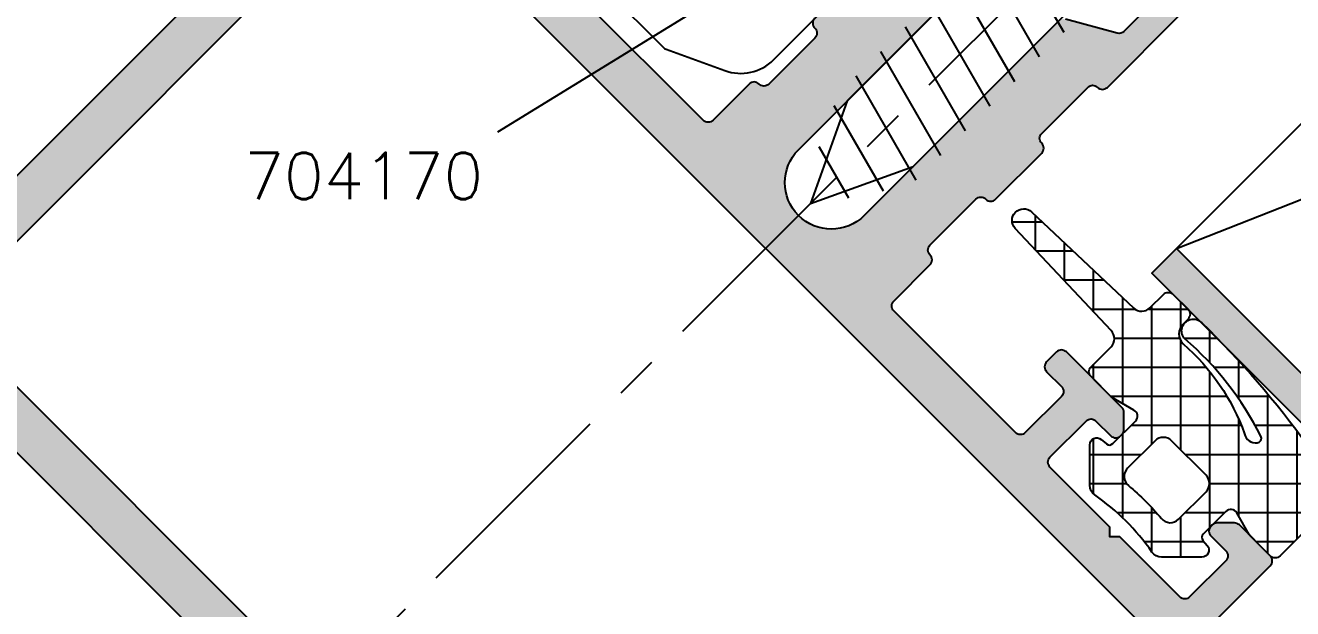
# Model space of a CAD drawing. Extents: x 0 to 4131, y -1600 to 527.
# Drawn here: x 45.3 to 99.8, y -515.4 to -490.3 of the extents above; entities that cross this region are included whole.
import ezdxf

# ---------------------------------------------------------------- set-up
doc = ezdxf.new("R2010")
doc.units = 0
doc.header["$LTSCALE"] = 7.5
doc.header["$MEASUREMENT"] = 0
doc.linetypes.add('CENTER', pattern=[2, 1.25, -0.25, 0.25, -0.25])
for name, color, linetype in [('ASSI', 1, 'CENTER'), ('FILL', 8, 'CONTINUOUS'), ('FINE', 7, 'CONTINUOUS'), ('GOMMA', 3, 'CONTINUOUS'), ('GROSSA', 4, 'CONTINUOUS'), ('QUOTE', 254, 'CONTINUOUS'), ('VITERIA', 40, 'CONTINUOUS')]:
    doc.layers.add(name, color=color, linetype=linetype)
doc.styles.get("Standard").update_dxf_attribs({"font": 'romans.shx'})

msp = doc.modelspace()

# ---------------------------------------------------------------- hatches: boundary and pattern name
at = {"layer": 'FILL'}
h = msp.add_hatch(color=253, dxfattribs=at)
edge = h.paths.add_edge_path()
edge.add_line((65.24085144415267, -479.5090093840696), (63.91450584742361, -478.1826637873405))
edge.add_arc((63.70237381306768, -478.3947958216964), 0.2999999999999743, 45.00000000000384, 135.0000000000115)
edge.add_line((63.49024177871169, -478.1826637873405), (39.66074325272504, -502.0121623133272))
edge.add_arc((40.36785003391158, -502.7192690945137), 0.999999999999998, 134.9999999999994, 224.9999999999994)
edge.add_line((39.66074325272504, -503.4263758757003), (73.60186874967926, -537.3675013726547))
edge.add_arc((74.30897553086581, -536.6603945914682), 1.000000000000008, 225, 315)
edge.add_line((75.01608231205236, -537.3675013726547), (98.84558083803913, -513.538002846668))
edge.add_arc((98.63344880368321, -513.325870812312), 0.2999999999999441, 314.9999999999981, 405.0000000000019)
edge.add_line((98.84558083803913, -513.1137387779561), (97.51923524131004, -511.787393181227))
edge.add_arc((97.30710320695397, -511.999525215583), 0.3000000000001552, 45, 89.99999999999457)
edge.add_line((97.307103206954, -511.6995252155829), (96.56568185071691, -511.6995252155829))
edge.add_arc((96.56568185071684, -511.9995252155829), 0.3000000000000682, 89.99999999998643, 134.9999999999904)
edge.add_line((96.35354981636087, -511.7873931812269), (96.29999642576755, -511.8409465718202))
edge.add_arc((96.51212846012349, -512.0530786061762), 0.3000000000000044, 134.9999999999943, 224.9999999999904)
edge.add_line((96.29999642576749, -512.2652106405321), (96.93639252883551, -512.9016067436))
edge.add_arc((96.72426049447957, -513.113738777956), 0.2999999999999642, -45.000000000013415, 44.999999999998124, ccw=False)
edge.add_line((96.93639252883546, -513.3258708123119), (95.380757610225, -514.8815057309223))
edge.add_arc((95.16862557586904, -514.6693736965665), 0.299999999999924, 225.0000000000019, 315.0000000000134, ccw=False)
edge.add_line((94.95649354151314, -514.8815057309224), (92.37444052567693, -512.2994527150863))
edge.add_line((92.37444052567693, -512.2994527150863), (91.95128972147026, -512.3005659795915))
edge.add_line((91.95128972147026, -512.3005659795915), (91.95240298597534, -511.8774151753847))
edge.add_line((91.95240298597534, -511.8774151753847), (89.37034997013936, -509.2953621595486))
edge.add_arc((89.58248200449526, -509.0832301251926), 0.3000000000000346, 135.0000000000115, 225.000000000023, ccw=False)
edge.add_line((89.37034997013924, -508.8710980908367), (90.92598488874981, -507.3154631722263))
edge.add_arc((91.1381169231058, -507.5275952065822), 0.3000000000000145, 45.00000000001148, 135.0000000000038, ccw=False)
edge.add_line((91.35024895746173, -507.3154631722263), (91.98664506052964, -507.9518592752943))
edge.add_arc((92.19877709488557, -507.7397272409382), 0.2999999999999944, 225.0000000000077, 315.0000000000077)
edge.add_line((92.41090912924156, -507.9518592752942), (92.46446251983483, -507.8983058847009))
edge.add_arc((92.25233048547874, -507.686173850345), 0.3000000000000647, 315.0000000000211, 360.0000000000163)
edge.add_line((92.55233048547879, -507.6861738503449), (92.55233048547879, -506.9447524941077))
edge.add_arc((92.25233048547868, -506.9447524941077), 0.3000000000001108, 359.9999999999946, 404.9999999999904)
edge.add_line((92.46446251983477, -506.7326204597517), (90.07745675132585, -504.3456146912429))
edge.add_arc((89.86532471696987, -504.5577467255987), 0.2999999999999944, 44.99999999999232, 135.0000000000077)
edge.add_line((89.65319268261388, -504.3456146912428), (89.22892861390218, -504.7698787599546))
edge.add_arc((89.44106064825816, -504.9820107943106), 0.3000000000000044, 135.0000000000019, 224.9999999999981)
edge.add_line((89.22892861390218, -505.1941428286665), (89.86532471697004, -505.8305389317344))
edge.add_arc((89.65319268261402, -506.0426709660904), 0.3000000000000748, -44.999999999984595, 45, ccw=False)
edge.add_line((89.8653247169701, -506.2548030004464), (88.30968979835953, -507.8104379190569))
edge.add_arc((88.09755776400355, -507.598305884701), 0.2999999999999843, 225.0000000000019, 315.00000000000574, ccw=False)
edge.add_line((87.88542572964761, -507.810437919057), (82.65283554886688, -502.5778477382764))
edge.add_arc((82.86496758322284, -502.3657157039204), 0.2999999999999542, 134.9999999999885, 224.9999999999923, ccw=False)
edge.add_line((82.65283554886693, -502.1535836695645), (84.20847046747744, -500.5979487509539))
edge.add_arc((83.99633843312154, -500.3858167165979), 0.2999999999999743, 314.9999999999885, 404.9999999999846)
edge.add_arc((84.4206025018335, -499.961552647886), 0.2999999999999843, 135.0000000000019, 225.0000000000019, ccw=False)
edge.add_line((84.20847046747755, -499.7494206135301), (86.18598249354883, -497.7719085874588))
edge.add_arc((86.39811452790481, -497.9840406218148), 0.3000000000000044, 45.000000000005684, 135.0000000000019, ccw=False)
edge.add_arc((86.82237859661674, -497.5597765531028), 0.2999999999999944, 224.9999999999923, 314.9999999999923)
edge.add_line((87.03451063097268, -497.7719085874588), (89.0144096182951, -495.7920096001365))
edge.add_arc((88.8022775839391, -495.5798775657805), 0.3000000000000245, 315.0000000000057, 405.0000000000096)
edge.add_arc((89.226541652651, -495.1556134970685), 0.2999999999999642, 134.999999999998, 224.9999999999981, ccw=False)
edge.add_line((89.01440961829505, -494.9434814627126), (90.99430860561742, -492.9635824753902))
edge.add_arc((91.20644063997337, -493.1757145097462), 0.2999999999999642, 45.000000000005684, 135.0000000000019, ccw=False)
edge.add_arc((91.63070470868522, -492.7514504410343), 0.2999999999999341, 224.9999999999962, 315.0000000000038)
edge.add_line((91.84283674304115, -492.9635824753902), (94.95649354151314, -489.8499256769186))
edge.add_arc((94.74436150715707, -489.6377936425626), 0.3000000000000949, 315.0000000000115, 405.0000000000154)
edge.add_line((94.95649354151303, -489.4256616082065), (94.12512269161451, -488.5942907583081))
edge.add_arc((93.91299065725866, -488.806422792664), 0.2999999999998738, 45.00000000000767, 90.00000000000541)
edge.add_line((93.91299065725863, -488.5064227926641), (93.17156930102132, -488.5064227926641))
edge.add_arc((93.17156930102146, -488.8064227926641), 0.2999999999999545, 90.00000000002714, 135.000000000023)
edge.add_line((92.95943726666545, -488.5942907583082), (92.90588387607218, -488.6478441489015))
edge.add_arc((93.11801591042807, -488.8599761832575), 0.2999999999999441, 134.9999999999904, 224.9999999999942)
edge.add_line((92.90588387607212, -489.0721082176133), (93.2594372666654, -489.4256616082066))
edge.add_arc((93.04730523230937, -489.6377936425625), 0.3000000000000245, -45.000000000001876, 44.999999999986585, ccw=False)
edge.add_line((93.25943726666534, -489.8499256769186), (92.55311586890511, -490.5562470746788))
edge.add_arc((92.34098383454916, -490.3441150403227), 0.3000000000000446, 254.999999999988, 314.9999999999866, ccw=False)
edge.add_line((92.26333812101834, -490.6338927882094), (90.03262797771751, -490.0361758067641))
edge.add_arc((89.95498226418687, -490.3259535546509), 0.2999999999999947, 75.00000000002213, 135.0000000000153)
edge.add_line((89.74285022983085, -490.113821520295), (81.38004334273145, -498.4766284073945))
edge.add_arc((79.96582978035835, -497.0624148450213), 2.000000000000016, 135, 315, ccw=False)
edge.add_line((78.55161621798524, -495.6482012826482), (86.9144231050847, -487.2853943955488))
edge.add_arc((86.70229107072863, -487.0732623611929), 0.3000000000000245, 315.0000000000211, 375.0000000000206)
edge.add_line((86.99206881861537, -486.995616647662), (86.39435183717009, -484.7649065043611))
edge.add_arc((86.68412958505681, -484.6872607908305), 0.2999999999999599, 134.9999999999808, 194.999999999974, ccw=False)
edge.add_line((86.47199755070093, -484.4751287564745), (87.17831894846111, -483.7688073587144))
edge.add_arc((87.3904509828171, -483.9809393930702), 0.2999999999999743, 45.00000000000381, 135.0000000000115, ccw=False)
edge.add_line((87.60258301717303, -483.7688073587143), (87.95613640776631, -484.1223607493076))
edge.add_arc((88.16826844212221, -483.9102287149516), 0.2999999999999542, 225.0000000000077, 315.0000000000077)
edge.add_line((88.38040047647817, -484.1223607493075), (88.4339538670715, -484.0688073587143))
edge.add_arc((88.22182183271566, -483.8566753243582), 0.2999999999999642, 314.9999999999712, 359.9999999999674)
edge.add_line((88.52182183271563, -483.8566753243583), (88.52182183271552, -483.115253968121))
edge.add_arc((88.22182183271562, -483.115253968121), 0.2999999999998977, 359.9999999999946, 404.9999999999885)
edge.add_line((88.43395386707155, -482.9031219337652), (87.60258301717303, -482.0717510838665))
edge.add_arc((87.39045098281719, -482.2838831182224), 0.299999999999914, 45.00000000001535, 135.0000000000307)
edge.add_line((87.17831894846117, -482.0717510838666), (84.06466214998946, -485.1854078823385))
edge.add_arc((84.27679418434538, -485.3975399166944), 0.2999999999999441, 134.9999999999981, 225.000000000002)
edge.add_arc((83.85253011563348, -485.8218039854063), 0.2999999999999642, -45.000000000005684, 44.99999999999039, ccw=False)
edge.add_line((84.0646621499894, -486.0339360197622), (82.08476316266709, -488.0138350070846))
edge.add_arc((81.87263112831113, -487.8017029727287), 0.2999999999999944, 225, 315, ccw=False)
edge.add_arc((81.44836705959919, -488.2259670414405), 0.2999999999999843, 44.99999999999424, 134.9999999999981)
edge.add_line((81.23623502524325, -488.0138350070846), (79.25633603792093, -489.9937339944071))
edge.add_arc((79.46846807227686, -490.205866028763), 0.2999999999999944, 134.9999999999923, 224.9999999999923)
edge.add_arc((79.04420400356493, -490.6301300974749), 0.2999999999999642, -44.999999999998124, 44.999999999998124, ccw=False)
edge.add_line((79.25633603792087, -490.8422621318308), (77.27882401184954, -492.8197741579021))
edge.add_arc((77.06669197749358, -492.6076421235462), 0.2999999999999542, 225.0000000000077, 315.0000000000077, ccw=False)
edge.add_arc((76.64242790878174, -493.0319061922581), 0.2999999999999341, 44.99999999999616, 135.0000000000038)
edge.add_line((76.43029587442581, -492.8197741579022), (74.87466095581513, -494.3754090765125))
edge.add_arc((74.66252892145914, -494.1632770421566), 0.3000000000000145, 225.0000000000115, 315.0000000000038, ccw=False)
edge.add_line((74.45039688710321, -494.3754090765126), (69.21780670632253, -489.1428188957319))
edge.add_arc((69.42993874067851, -488.9306868613759), 0.3000000000000245, 134.999999999998, 225.0000000000019, ccw=False)
edge.add_line((69.21780670632253, -488.7185548270199), (70.77344162493304, -487.1629199084095))
edge.add_arc((70.98557365928893, -487.3750519427655), 0.299999999999904, 44.999999999994316, 134.999999999998, ccw=False)
edge.add_line((71.19770569364485, -487.1629199084095), (71.83410179671293, -487.7993160114776))
edge.add_arc((72.04623383106883, -487.5871839771216), 0.2999999999999542, 225.0000000000077, 315.0000000000077)
edge.add_line((72.25836586542479, -487.7993160114776), (72.68262993413683, -487.3750519427657))
edge.add_arc((72.47049789978084, -487.1629199084097), 0.3000000000000346, 315, 405.0000000000038)
edge.add_line((72.68262993413683, -486.9507878740537), (70.29562416562786, -484.5637821055448))
edge.add_arc((70.08349213127181, -484.7759141399007), 0.3000000000000949, 44.99999999999616, 90)
edge.add_line((70.08349213127181, -484.4759141399006), (69.34207077503467, -484.4759141399006))
edge.add_arc((69.34207077503487, -484.7759141399006), 0.2999999999998977, 90.00000000003799, 135.0000000000346)
edge.add_line((69.12993874067885, -484.5637821055448), (69.07638535008553, -484.617335496138))
edge.add_arc((69.28851738444145, -484.829467530494), 0.2999999999999642, 134.9999999999943, 225.0000000000057)
edge.add_line((69.07638535008553, -485.04159956485), (69.71278145315327, -485.6779956679178))
edge.add_arc((69.50064941879727, -485.8901277022738), 0.3000000000000446, -44.999999999998124, 44.999999999998124, ccw=False)
edge.add_line((69.71278145315327, -486.1022597366298), (68.15714653454293, -487.6578946552403))
edge.add_arc((67.94501450018691, -487.4457626208844), 0.3000000000000346, 224.9999999999923, 315.0000000000077, ccw=False)
edge.add_line((67.7328824658309, -487.6578946552403), (65.15082944999497, -485.0758416394042))
edge.add_line((65.15082944999497, -485.0758416394043), (64.72767864578813, -485.0769549039094))
edge.add_line((64.72767864578813, -485.0769549039094), (64.72879191029315, -484.6538040997025))
edge.add_line((64.72879191029315, -484.6538040997025), (62.14673889445723, -482.0717510838666))
edge.add_arc((62.35887092881318, -481.8596190495107), 0.2999999999999642, 134.9999999999866, 224.9999999999981, ccw=False)
edge.add_line((62.14673889445729, -481.6474870151546), (63.70237381306768, -480.0918520965441))
edge.add_arc((63.91450584742365, -480.3039841309001), 0.2999999999999843, 45.000000000001876, 135.0000000000058, ccw=False)
edge.add_line((64.1266378817796, -480.0918520965441), (64.76303398484754, -480.7282481996121))
edge.add_arc((64.97516601920348, -480.5161161652562), 0.2999999999999642, 224.9999999999981, 315.0000000000096)
edge.add_line((65.18729805355946, -480.728248199612), (65.24085144415275, -480.6746948090188))
edge.add_arc((65.02871940979664, -480.4625627746628), 0.3000000000000848, 315.000000000025, 360.0000000000272)
edge.add_line((65.32871940979672, -480.4625627746627), (65.32871940979669, -479.7211414184255))
edge.add_arc((65.02871940979671, -479.7211414184255), 0.2999999999999829, 5.42814665636471e-12, 45)
edge = h.paths.add_edge_path(flags=16)
edge.add_arc((60.87394668832147, -484.0516500711889), 0.3000000000000346, 45, 135)
edge.add_line((60.66181465396548, -483.8395180368329), (41.99419563064063, -502.5071370601578))
edge.add_arc((42.2063276649966, -502.7192690945137), 0.2999999999999592, 135.0000000000086, 225.0000000000144)
edge.add_line((41.99419563064072, -502.9314011288697), (74.09684349650982, -535.034048994739))
edge.add_arc((74.30897553086574, -534.8219169603831), 0.2999999999999542, 225.0000000000038, 315.0000000000038)
edge.add_line((74.52110756522168, -535.034048994739), (93.1887265885467, -516.3664299714142))
edge.add_arc((92.97659455419077, -516.1542979370582), 0.2999999999999642, 314.9999999999981, 405.0000000000019)
edge.add_line((93.1887265885467, -515.9421659027023), (61.08607872267746, -483.8395180368329))
h = msp.add_hatch(dxfattribs=at)
h.set_pattern_fill('ANSI37', color=137, scale=10, angle=135, style=0)
h.set_pattern_definition([(180, (-5.878304635907295e-14, -640), (-2.220446049250313e-16, -1.25), []), (270, (-5.878304635907295e-14, -640), (1.25, -2.220446049250313e-16), [])])
h.paths.add_polyline_path([(92.98517319795332, -506.8435235167353, -0.4931454260313065), (93.04730523230938, -507.3154631722265), (91.94361472712224, -508.4191536774129), (91.57657730372574, -508.1111727108128, 0.6370702608069253), (91.08374102082036, -508.340986043749), (91.08374102082036, -510.0811958946272, 0.2448502030394329), (91.2971874239887, -510.4909361002977, -0.08777722502794469), (93.7609196007644, -512.9546682770734, 0.244850203039348), (94.17065980643468, -513.1681146802418), (95.91086965731307, -513.1681146802418, 0.637070260807445), (96.14068299024876, -512.6752783973359), (95.83270202364864, -512.3082409739393), (96.93639252883548, -511.2045504687526, -0.4931454260313073), (97.40833218432675, -511.2666825031085), (97.94839193082413, -512.2020934231649, 0.06554346281524528), (97.99606751760342, -512.2642254575209), (98.84558083803898, -513.1137387779563, 0.4142135623730951), (99.26984490675085, -513.1137387779563), (101.7888862481688, -510.5946974365385), (102.7175168816624, -510.3365853617008, 0.7195149494985378), (102.7373371194588, -509.9578380864077), (101.6083740829404, -509.512570992179), (100.4666120742175, -508.3708089834558, 0.03458326819184112), (96.93911361041268, -504.1362037384644), (95.83571692568432, -503.032807053736, 0.9233661372519668), (95.17776586822605, -503.7816531424484, -0.09779404551915023), (98.44337295144287, -507.9641696276691, -0.5226703353456913), (98.28824159322022, -508.2536388926836, -0.3865361286483606), (97.74166364580067, -507.8616966817096, 0.1265163381791476), (95.15712346400163, -504.043963673556, -0.4532215517831238), (95.09791489775029, -503.143533163226), (95.31004693210645, -502.9314011288701, 0.4142135623730916), (95.31004693210633, -502.5071370601581), (94.67365082903854, -501.8707409570902, 0.4142135623730671), (94.24938676032656, -501.8707409570903), (93.67300253843126, -502.4471251789857, -0.4052432957209562), (92.97692320420498, -502.4578189269375), (88.58150506387375, -498.3245133032055, 0.9697392325154721), (87.87473198169556, -499.0312863853836), (92.00803760542777, -503.426704525715, -0.4052432957209553), (91.99734385747576, -504.1227838599411), (91.13811692310554, -504.982010794311, 0.4142135623730882), (91.13811692310577, -505.4062748630229), (92.01555795568268, -506.2837158955999)])
h.paths.add_polyline_path([(94.60294015091978, -508.1639913096504), (96.0878643914113, -509.648915550142, -0.4142135623730276), (96.0878643914113, -510.3560223313284), (94.90161943062816, -511.542267292112, -0.4410091218321945), (94.16397082862116, -511.5088246145058, 0.04533686841581619), (92.74303108655624, -510.0878848724408, -0.4410091218320671), (92.70958840894997, -509.3502362704339), (93.89583336973323, -508.1639913096504, -0.4142135623730981)], flags=16)
msp.add_hatch(color=253, dxfattribs=at).paths.add_polyline_path([(115.574342395596, -520.650112180088), (115.5743423955959, -551.1603945914685), (114.0743423955959, -551.1603945914686), (114.074342395596, -521.2714325236476), (93.75441201349582, -500.9515021415475), (94.81507218527564, -499.8908419697677)])

# ---------------------------------------------------------------- linework, layer by layer
at = {"layer": 'ASSI'}
msp.add_line((52.35841474892032, -524.6698298764593), (120.2509776193145, -456.7772670060651), dxfattribs=at)
at = {"layer": 'FINE'}
for q in [(111.0785281525663, -483.6273860024771), (118.1495959644317, -490.6984538143425)]:
    msp.add_line((94.81507218527565, -499.8908419697677), q, dxfattribs=at)
msp.add_lwpolyline([(71.44726107661887, -487.4125229766675, 0.4142135623731158), (71.02299700839939, -487.4125434132181), (70.31592428895004, -488.119684254501, 0.4142135623730951), (70.31595834986712, -488.8267910348671), (72.742631630998, -491.2532405679333, 0.1095183342453251), (72.85216142146004, -491.3230114820624), (75.37874132004987, -492.2424735355575, 0.2914734195860883), (77.47697275959439, -491.777200785247), (88.09212581334197, -481.1468906275617), (97.47898713500996, -471.1116906731046, 0.4044874037899032), (97.45575553451096, -469.721427880582), (96.58496313084225, -468.8507193639866, 0.4141994539497039), (96.16070928065159, -468.8507295820156), (76.03652880304736, -488.9749100596197, -0.3394542588633759), (75.67439676869157, -489.022585646399), (73.69725511138603, -487.8810823783279, 0.3394676889014783), (73.3351128590013, -487.9287681836282), (72.86152232263504, -488.4024043473463, -0.414213562373109), (72.43725825441544, -488.4024247838965)], format="xyb", close=True, dxfattribs=at)
at = {"layer": 'GOMMA'}
msp.add_lwpolyline([(101.7888862481688, -510.5946974365385), (99.26984490675085, -513.1137387779563, -0.414213562373095), (98.84558083803898, -513.1137387779563), (97.99606751760342, -512.2642254575209, -0.06554346281524528), (97.94839193082413, -512.2020934231649), (97.40833218432675, -511.2666825031085, 0.4931454260313073), (96.93639252883548, -511.2045504687526), (95.96229082104065, -512.1786521765473, 0.3888787318529617), (95.95050328865415, -512.4486310547218), (96.14068299024876, -512.6752783973359, -0.6370702608074451), (95.91086965731307, -513.1681146802418), (94.17065980643468, -513.1681146802418, -0.2448502030393978), (93.76091960076434, -512.9546682770733, 0.08777722502794418), (91.29718742398865, -510.4909361002977, -0.2448502030393947), (91.08374102082036, -510.0811958946272), (91.08374102082036, -508.340986043749, -0.6370702608069253), (91.57657730372574, -508.1111727108128), (91.80322464633974, -508.3013524124074, 0.3888787318529617), (92.07320352451421, -508.289564880021), (93.04730523230938, -507.3154631722265, 0.4931454260313065), (92.98517319795332, -506.8435235167353), (92.01555795568271, -506.2837158955999), (91.13811692310577, -505.4062748630229, -0.4142135623730882), (91.13811692310554, -504.982010794311), (91.99734385747576, -504.1227838599411, 0.4052432957209554), (92.00803760542777, -503.426704525715), (87.87473198169556, -499.0312863853836, -0.9697392325154702), (88.58150506387375, -498.3245133032055), (92.97692320420498, -502.4578189269375, 0.4052432957209562), (93.67300253843126, -502.4471251789857), (94.24938676032656, -501.8707409570903, -0.4142135623730672), (94.67365082903854, -501.8707409570902), (95.31004693210633, -502.5071370601581, -0.4142135623730916), (95.31004693210645, -502.9314011288701), (95.09791489775029, -503.143533163226, 0.414213562373095), (95.0979148977504, -503.99206130065, -0.1286776343090358), (97.74166364580066, -507.8616966817096, 0.3865361286483825), (98.28824159322022, -508.2536388926836, 0.522670335346423), (98.44337295144265, -507.9641696276687, 0.0977940455191428), (95.177765868226, -503.7816531424483, -1.011468768470314), (95.90333172434174, -503.0935948891851, -0.04380891343036498), (100.4666120742175, -508.3708089834558)], format="xyb", dxfattribs=at)
msp.add_lwpolyline([(96.0878643914113, -510.3560223313284, 0.4142135623730276), (96.0878643914113, -509.648915550142), (94.60294015091978, -508.1639913096504, 0.4142135623730981), (93.89583336973323, -508.1639913096504), (92.70958840894997, -509.3502362704339, 0.4410091218320271), (92.74303108655619, -510.0878848724408, -0.04533686841581869), (94.16397082862119, -511.5088246145058, 0.4410091218321683), (94.90161943062816, -511.542267292112)], format="xyb", close=True, dxfattribs=at)
at = {"layer": 'GROSSA'}
for points in [[(63.49024177871169, -478.1826637873405), (39.66074325272504, -502.0121623133272, 0.414213562373095)], [(89.74285022983085, -490.113821520295), (81.38004334273145, -498.4766284073944, -0.9999999999999999), (78.55161621798524, -495.6482012826482), (86.9144231050847, -487.2853943955488, 0.2679491924311116)], [(79.25633603792093, -489.9937339944071, 0.414213562373095), (79.25633603792087, -490.4179980631189, -0.4142135623730673), (79.25633603792087, -490.8422621318308), (77.27882401184954, -492.8197741579021, -0.4142135623730948), (76.85455994313767, -492.8197741579022), (76.85455994313767, -492.8197741579022, 0.4142135623731227), (76.43029587442581, -492.8197741579022), (74.87466095581513, -494.3754090765125, -0.4142135623730807), (74.45039688710321, -494.3754090765126), (69.21780670632253, -489.1428188957319, -0.4142135623731227)], [(75.01608231205236, -537.3675013726547), (98.84558083803913, -513.538002846668, 0.4142135623731228), (98.84558083803913, -513.1137387779561), (97.51923524131004, -511.787393181227, 0.1989123673796375), (97.307103206954, -511.6995252155829), (96.56568185071691, -511.6995252155829, 0.1989123673796712), (96.35354981636087, -511.7873931812269), (96.29999642576755, -511.8409465718203, 0.4142135623730673), (96.29999642576749, -512.2652106405321), (96.93639252883551, -512.9016067436, -0.4142135623731504), (96.93639252883546, -513.3258708123119), (95.380757610225, -514.8815057309224, -0.4142135623731504), (94.95649354151314, -514.8815057309224), (92.37444052567693, -512.2994527150863), (91.95128972147026, -512.3005659795915), (91.95240298597534, -511.8774151753847), (89.37034997013936, -509.2953621595486, -0.4142135623731504), (89.37034997013924, -508.8710980908367), (90.92598488874981, -507.3154631722263, -0.4142135623730673), (91.35024895746173, -507.3154631722263), (91.98664506052964, -507.9518592752942, 0.4142135623731228), (92.41090912924156, -507.9518592752942), (92.46446251983483, -507.8983058847009, 0.1989123673796406), (92.55233048547879, -507.6861738503449), (92.55233048547879, -506.9447524941078, 0.1989123673796436), (92.46446251983477, -506.7326204597517), (90.07745675132585, -504.3456146912428, 0.4142135623731784), (89.65319268261388, -504.3456146912428), (89.22892861390218, -504.7698787599546, 0.4142135623730672), (89.22892861390218, -505.1941428286665), (89.86532471697004, -505.8305389317344, -0.4142135623730118), (89.8653247169701, -506.2548030004464), (88.30968979835953, -507.8104379190569, -0.4142135623731226), (87.88542572964761, -507.810437919057), (82.65283554886688, -502.5778477382763, -0.4142135623731114), (82.65283554886693, -502.1535836695645), (84.20847046747744, -500.5979487509539, 0.4142135623730673), (84.20847046747755, -500.173684682242), (84.20847046747755, -500.173684682242, -0.414213562373095), (84.20847046747755, -499.7494206135301), (86.18598249354883, -497.7719085874588, -0.414213562373095), (86.61024656226076, -497.7719085874588, 0.4142135623730674), (87.03451063097268, -497.7719085874588), (89.0144096182951, -495.7920096001365, 0.4142135623731227), (89.01440961829505, -495.3677455314245), (89.01440961829505, -495.3677455314245, -0.414213562373095), (89.01440961829505, -494.9434814627126), (90.99430860561742, -492.9635824753902, -0.414213562373095), (91.41857267432928, -492.9635824753902, 0.4142135623731226), (91.84283674304115, -492.9635824753902), (94.95649354151314, -489.8499256769186, 0.4142135623731227)], [(93.25943726666534, -489.8499256769186), (92.55311586890511, -490.5562470746788, -0.2679491924310988), (92.26333812101834, -490.6338927882094), (90.03262797771751, -490.0361758067642, 0.2679491924310988)], [(39.66074325272504, -503.4263758757003), (73.60186874967926, -537.3675013726547, 0.414213562373095)]]:
    msp.add_lwpolyline(points, format="xyb", dxfattribs=at)
msp.add_lwpolyline([(61.08607872267746, -483.8395180368329, 0.414213562373095), (60.66181465396548, -483.8395180368329), (41.99419563064063, -502.5071370601578, 0.4142135623731226), (41.99419563064072, -502.9314011288697), (74.09684349650982, -535.034048994739, 0.414213562373095), (74.52110756522168, -535.034048994739), (93.1887265885467, -516.3664299714142, 0.4142135623731228), (93.1887265885467, -515.9421659027023)], format="xyb", close=True, dxfattribs=at)
msp.add_lwpolyline([(115.574342395596, -520.650112180088), (115.5743423955959, -551.1603945914685), (114.0743423955959, -551.1603945914686), (114.074342395596, -521.2714325236476), (93.75441201349582, -500.9515021415475), (94.81507218527564, -499.8908419697677)], close=True, dxfattribs=at)
at = {"layer": 'QUOTE'}
msp.add_line((73.77697554728178, -489.8678781927829), (65.60114044400581, -494.8891863207714), dxfattribs=at)
at = {"layer": 'VITERIA'}
for p, q in [((87.4401540046652, -486.2134854729205), (89.96944044201194, -490.5943380892999)), ((86.32058981920687, -487.1721209002394), (88.90878027023228, -491.6549982610798)), ((85.25992964742699, -488.2327810720192), (87.8481200984524, -492.7156584328595)), ((84.19926947564721, -489.2934412437991), (86.78745992667262, -493.7763186046393)), ((83.13860930386744, -490.3541014155789), (85.72679975489274, -494.8369787764192)), ((82.07794913208755, -491.4147615873587), (84.66613958311285, -495.897638948199)), ((81.01728896030778, -492.4754217591385), (83.60547941133308, -496.9582991199788)), ((80.07916699886806, -493.7483243370961), (82.1976012883377, -497.4175601589537)), ((79.42127728933491, -495.5066034132749), (80.69878462337459, -497.7193110228739))]:
    msp.add_line(p, q, dxfattribs=at)
msp.add_lwpolyline([(93.72588648842117, -480.4739310122119), (80.65304142972224, -493.5467760709107), (79.06983849325701, -497.9584061321221), (83.48146855446845, -496.3752031956568), (96.55431361316681, -483.3023581369585)], dxfattribs=at)

# ---------------------------------------------------------------- texts
at = {"layer": 'QUOTE', "color": 2}
msp.add_text('704170', height=2, dxfattribs=at).set_placement((54.70286743085683, -497.774033058245))

doc.saveas('drawing.dxf')
